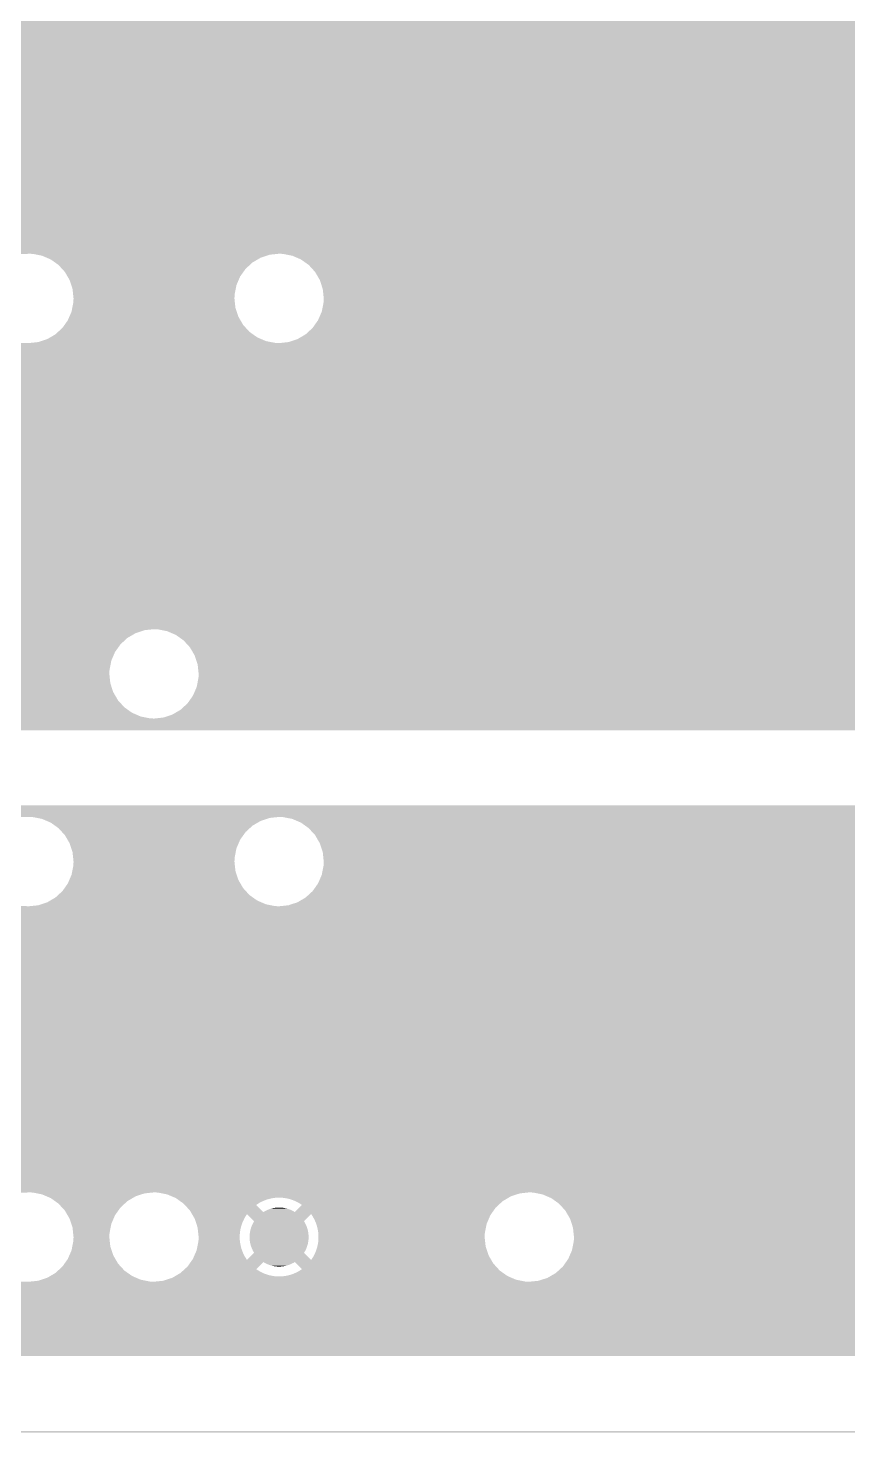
# Model space of a CAD drawing. Extents: x 295 to 953, y 10 to 290.
# Drawn here: x 642.09 to 661.24, y 151.59 to 184.35 of the extents above; entities that cross this region are included whole.
import ezdxf

# ---------------------------------------------------------------- set-up
doc = ezdxf.new("R2010")
doc.units = 0
doc.header["$LTSCALE"] = 5
doc.header["$MEASUREMENT"] = 0
doc.layers.add('PWR', color=7, linetype='CONTINUOUS')

msp = doc.modelspace()

# ---------------------------------------------------------------- linework, layer by layer
at = {"layer": 'PWR'}
for points in [[(615.24, 179.087), (615.24, 185.034), (677.019, 179.087), (677.019, 185.034)], [(639.284, 179.083), (639.192, 179.087), (642.075, 179.083), (642.113, 179.087)], [(642.205, 179.083), (642.113, 179.087), (647.917, 179.083), (647.955, 179.087)], [(642.303, 179.064), (642.205, 179.083), (647.736, 179.064), (647.917, 179.083)], [(642.421, 179.04), (642.303, 179.064), (647.665, 179.04), (647.736, 179.064)], [(642.528, 178.995), (642.421, 179.04), (647.527, 178.995), (647.665, 179.04)], [(642.624, 178.953), (642.528, 178.995), (647.456, 178.953), (647.527, 178.995)], [(642.722, 178.884), (642.624, 178.953), (647.336, 178.884), (647.456, 178.953)], [(648.047, 179.083), (647.955, 179.087), (677.019, 179.083), (677.019, 179.087)], [(648.263, 179.04), (648.047, 179.083), (677.019, 179.04), (677.019, 179.083)], [(648.466, 178.953), (648.263, 179.04), (677.019, 178.953), (677.019, 179.04)], [(648.646, 178.826), (648.466, 178.953), (677.019, 178.826), (677.019, 178.953)], [(642.804, 178.826), (642.722, 178.884), (647.273, 178.826), (647.336, 178.884)], [(642.887, 178.735), (642.804, 178.826), (647.174, 178.735), (647.273, 178.826)], [(642.953, 178.663), (642.887, 178.735), (647.123, 178.663), (647.174, 178.735)], [(643.016, 178.555), (642.953, 178.663), (647.046, 178.555), (647.123, 178.663)], [(648.795, 178.663), (648.646, 178.826), (677.019, 178.663), (677.019, 178.826)], [(648.906, 178.473), (648.795, 178.663), (677.019, 178.473), (677.019, 178.663)], [(643.064, 178.473), (643.016, 178.555), (647.011, 178.473), (647.046, 178.555)], [(643.104, 178.352), (643.064, 178.473), (646.959, 178.352), (647.011, 178.473)], [(643.133, 178.263), (643.104, 178.352), (646.942, 178.263), (646.959, 178.352)], [(643.146, 178.136), (643.133, 178.263), (646.917, 178.136), (646.942, 178.263)], [(648.975, 178.263), (648.906, 178.473), (677.019, 178.263), (677.019, 178.473)], [(648.998, 178.044), (648.975, 178.263), (677.019, 178.044), (677.019, 178.263)], [(643.127, 177.825), (643.152, 177.952), (646.936, 177.825), (646.922, 177.952)], [(643.156, 178.044), (643.146, 178.136), (646.913, 178.044), (646.917, 178.136)], [(643.152, 177.952), (643.156, 178.044), (646.922, 177.952), (646.913, 178.044)], [(648.952, 177.736), (648.994, 177.952), (677.019, 177.736), (677.019, 177.952)], [(648.994, 177.952), (648.998, 178.044), (677.019, 177.952), (677.019, 178.044)], [(643.022, 177.534), (643.058, 177.616), (647.053, 177.534), (647.005, 177.616)], [(643.058, 177.616), (643.11, 177.736), (647.005, 177.616), (646.965, 177.736)], [(643.11, 177.736), (643.127, 177.825), (646.965, 177.736), (646.936, 177.825)], [(648.864, 177.534), (648.952, 177.736), (677.019, 177.534), (677.019, 177.736)], [(642.732, 177.205), (642.795, 177.263), (647.346, 177.205), (647.265, 177.263)], [(642.795, 177.263), (642.895, 177.354), (647.265, 177.263), (647.181, 177.354)], [(642.895, 177.354), (642.946, 177.425), (647.181, 177.354), (647.116, 177.425)], [(642.946, 177.425), (643.022, 177.534), (647.116, 177.425), (647.053, 177.534)], [(648.574, 177.205), (648.737, 177.354), (677.019, 177.205), (677.019, 177.354)], [(648.737, 177.354), (648.864, 177.534), (677.019, 177.354), (677.019, 177.534)], [(615.24, 176.896), (615.24, 177.001), (677.019, 176.896), (677.019, 177.001)], [(639.192, 177.001), (639.23, 177.006), (642.113, 177.001), (642.021, 177.006)], [(642.113, 177.001), (642.151, 177.006), (647.955, 177.001), (647.863, 177.006)], [(642.151, 177.006), (642.333, 177.025), (647.863, 177.006), (647.766, 177.025)], [(642.333, 177.025), (642.403, 177.048), (647.766, 177.025), (647.647, 177.048)], [(642.403, 177.048), (642.542, 177.094), (647.647, 177.048), (647.541, 177.094)], [(642.542, 177.094), (642.613, 177.135), (647.541, 177.094), (647.445, 177.135)], [(642.613, 177.135), (642.732, 177.205), (647.445, 177.135), (647.346, 177.205)], [(647.955, 177.001), (648.175, 177.025), (677.019, 177.001), (677.019, 177.025)], [(648.175, 177.025), (648.384, 177.094), (677.019, 177.025), (677.019, 177.094)], [(648.384, 177.094), (648.574, 177.205), (677.019, 177.094), (677.019, 177.205)], [(621.028, 176.892), (620.936, 176.896), (677.019, 176.892), (677.019, 176.896)], [(621.244, 176.85), (621.028, 176.892), (677.019, 176.85), (677.019, 176.892)], [(621.447, 176.763), (621.244, 176.85), (677.019, 176.763), (677.019, 176.85)], [(621.626, 176.635), (621.447, 176.763), (677.019, 176.635), (677.019, 176.763)], [(621.775, 176.472), (621.626, 176.635), (677.019, 176.472), (677.019, 176.635)], [(621.887, 176.282), (621.775, 176.472), (677.019, 176.282), (677.019, 176.472)], [(621.956, 176.073), (621.887, 176.282), (677.019, 176.073), (677.019, 176.282)], [(621.979, 175.854), (621.956, 176.073), (677.019, 175.854), (677.019, 176.073)], [(621.932, 175.545), (621.975, 175.762), (677.019, 175.545), (677.019, 175.762)], [(621.975, 175.762), (621.979, 175.854), (677.019, 175.762), (677.019, 175.854)], [(621.718, 175.163), (621.845, 175.343), (677.019, 175.163), (677.019, 175.343)], [(621.845, 175.343), (621.932, 175.545), (677.019, 175.343), (677.019, 175.545)], [(621.365, 174.903), (621.555, 175.014), (677.019, 174.903), (677.019, 175.014)], [(621.555, 175.014), (621.718, 175.163), (677.019, 175.014), (677.019, 175.163)], [(615.24, 172.202), (615.24, 174.811), (677.019, 172.202), (677.019, 174.811)], [(620.936, 174.811), (621.155, 174.834), (677.019, 174.811), (677.019, 174.834)], [(621.155, 174.834), (621.365, 174.903), (677.019, 174.834), (677.019, 174.903)], [(615.195, 171.924), (615.236, 172.122), (677.019, 171.924), (677.019, 172.122)], [(615.236, 172.122), (615.24, 172.202), (677.019, 172.122), (677.019, 172.202)], [(614.983, 171.583), (615.109, 171.741), (677.019, 171.583), (677.019, 171.741)], [(615.109, 171.741), (615.195, 171.924), (677.019, 171.741), (677.019, 171.924)], [(614.253, 170.852), (614.983, 171.583), (677.019, 170.852), (677.019, 171.583)], [(614.024, 170.688), (614.194, 170.798), (677.019, 170.688), (677.019, 170.798)], [(614.194, 170.798), (614.253, 170.852), (677.019, 170.798), (677.019, 170.852)], [(603.544, 170.595), (603.544, 170.596), (677.019, 170.595), (677.019, 170.596)], [(603.63, 170.44), (603.544, 170.595), (677.019, 170.44), (677.019, 170.595)], [(603.669, 170.324), (603.63, 170.44), (677.019, 170.324), (677.019, 170.44)], [(613.634, 170.596), (613.834, 170.619), (677.019, 170.596), (677.019, 170.619)], [(613.834, 170.619), (614.024, 170.688), (677.019, 170.619), (677.019, 170.688)], [(639.284, 170.32), (639.192, 170.324), (644.996, 170.32), (645.034, 170.324)], [(639.382, 170.301), (639.284, 170.32), (644.815, 170.301), (644.996, 170.32)], [(639.5, 170.277), (639.382, 170.301), (644.744, 170.277), (644.815, 170.301)], [(639.607, 170.232), (639.5, 170.277), (644.606, 170.232), (644.744, 170.277)], [(639.703, 170.19), (639.607, 170.232), (644.535, 170.19), (644.606, 170.232)], [(639.801, 170.121), (639.703, 170.19), (644.415, 170.121), (644.535, 170.19)], [(639.883, 170.063), (639.801, 170.121), (644.352, 170.063), (644.415, 170.121)], [(639.966, 169.972), (639.883, 170.063), (644.253, 169.972), (644.352, 170.063)], [(645.126, 170.32), (645.034, 170.324), (677.019, 170.32), (677.019, 170.324)], [(645.342, 170.277), (645.126, 170.32), (677.019, 170.277), (677.019, 170.32)], [(645.545, 170.19), (645.342, 170.277), (677.019, 170.19), (677.019, 170.277)], [(645.725, 170.063), (645.545, 170.19), (677.019, 170.063), (677.019, 170.19)], [(645.874, 169.9), (645.725, 170.063), (677.019, 169.9), (677.019, 170.063)], [(640.032, 169.9), (639.966, 169.972), (644.202, 169.9), (644.253, 169.972)], [(640.095, 169.792), (640.032, 169.9), (644.125, 169.792), (644.202, 169.9)], [(640.143, 169.71), (640.095, 169.792), (644.09, 169.71), (644.125, 169.792)], [(645.985, 169.71), (645.874, 169.9), (677.019, 169.71), (677.019, 169.9)], [(640.183, 169.589), (640.143, 169.71), (644.038, 169.589), (644.09, 169.71)], [(640.212, 169.5), (640.183, 169.589), (644.021, 169.5), (644.038, 169.589)], [(640.225, 169.373), (640.212, 169.5), (643.996, 169.373), (644.021, 169.5)], [(646.054, 169.5), (645.985, 169.71), (677.019, 169.5), (677.019, 169.71)], [(646.077, 169.281), (646.054, 169.5), (677.019, 169.281), (677.019, 169.5)], [(640.206, 169.062), (640.231, 169.189), (644.015, 169.062), (644.001, 169.189)], [(640.235, 169.281), (640.225, 169.373), (643.992, 169.281), (643.996, 169.373)], [(640.231, 169.189), (640.235, 169.281), (644.001, 169.189), (643.992, 169.281)], [(646.031, 168.973), (646.073, 169.189), (677.019, 168.973), (677.019, 169.189)], [(646.073, 169.189), (646.077, 169.281), (677.019, 169.189), (677.019, 169.281)], [(640.025, 168.662), (640.101, 168.771), (644.195, 168.662), (644.132, 168.771)], [(640.101, 168.771), (640.137, 168.853), (644.132, 168.771), (644.084, 168.853)], [(640.137, 168.853), (640.189, 168.973), (644.084, 168.853), (644.044, 168.973)], [(640.189, 168.973), (640.206, 169.062), (644.044, 168.973), (644.015, 169.062)], [(645.816, 168.591), (645.943, 168.771), (677.019, 168.591), (677.019, 168.771)], [(645.943, 168.771), (646.031, 168.973), (677.019, 168.771), (677.019, 168.973)], [(639.692, 168.372), (639.811, 168.442), (644.524, 168.372), (644.425, 168.442)], [(639.811, 168.442), (639.874, 168.5), (644.425, 168.442), (644.344, 168.5)], [(639.874, 168.5), (639.974, 168.591), (644.344, 168.5), (644.26, 168.591)], [(639.974, 168.591), (640.025, 168.662), (644.26, 168.591), (644.195, 168.662)], [(645.463, 168.331), (645.653, 168.442), (677.019, 168.331), (677.019, 168.442)], [(645.653, 168.442), (645.816, 168.591), (677.019, 168.442), (677.019, 168.591)], [(622.575, 168.04), (622.637, 168.184), (676.876, 168.04), (677.019, 168.184)], [(622.637, 168.184), (622.661, 168.238), (677.019, 168.184), (677.019, 168.238)], [(639.192, 168.238), (639.23, 168.243), (645.034, 168.238), (644.942, 168.243)], [(639.23, 168.243), (639.412, 168.262), (644.942, 168.243), (644.845, 168.262)], [(639.412, 168.262), (639.482, 168.285), (644.845, 168.262), (644.726, 168.285)], [(639.482, 168.285), (639.621, 168.331), (644.726, 168.285), (644.62, 168.331)], [(639.621, 168.331), (639.692, 168.372), (644.62, 168.331), (644.524, 168.372)], [(645.034, 168.238), (645.254, 168.262), (677.019, 168.238), (677.019, 168.262)], [(645.254, 168.262), (645.463, 168.331), (677.019, 168.262), (677.019, 168.331)], [(622.523, 167.967), (622.575, 168.04), (676.802, 167.967), (676.876, 168.04)], [(630.575, 165.997), (630.792, 166.214), (687.973, 165.997), (687.973, 166.214)], [(630.575, 165.943), (630.575, 165.997), (687.973, 165.943), (687.973, 165.997)], [(639.284, 165.938), (639.192, 165.943), (642.075, 165.938), (642.113, 165.943)], [(642.205, 165.938), (642.113, 165.943), (647.917, 165.938), (647.955, 165.943)], [(642.303, 165.919), (642.205, 165.938), (647.736, 165.919), (647.917, 165.938)], [(642.421, 165.896), (642.303, 165.919), (647.665, 165.896), (647.736, 165.919)], [(642.528, 165.85), (642.421, 165.896), (647.527, 165.85), (647.665, 165.896)], [(642.624, 165.809), (642.528, 165.85), (647.456, 165.809), (647.527, 165.85)], [(642.722, 165.739), (642.624, 165.809), (647.336, 165.739), (647.456, 165.809)], [(648.047, 165.938), (647.955, 165.943), (682.239, 165.938), (682.277, 165.943)], [(648.145, 165.919), (648.047, 165.938), (682.058, 165.919), (682.239, 165.938)], [(648.263, 165.896), (648.145, 165.919), (681.987, 165.896), (682.058, 165.919)], [(648.37, 165.85), (648.263, 165.896), (681.848, 165.85), (681.987, 165.896)], [(648.466, 165.809), (648.37, 165.85), (681.778, 165.809), (681.848, 165.85)], [(648.564, 165.739), (648.466, 165.809), (681.658, 165.739), (681.778, 165.809)], [(642.804, 165.681), (642.722, 165.739), (647.273, 165.681), (647.336, 165.739)], [(642.887, 165.59), (642.804, 165.681), (647.174, 165.59), (647.273, 165.681)], [(642.953, 165.519), (642.887, 165.59), (647.123, 165.519), (647.174, 165.59)], [(643.016, 165.41), (642.953, 165.519), (647.046, 165.41), (647.123, 165.519)], [(648.646, 165.681), (648.564, 165.739), (681.595, 165.681), (681.658, 165.739)], [(648.729, 165.59), (648.646, 165.681), (681.496, 165.59), (681.595, 165.681)], [(648.795, 165.519), (648.729, 165.59), (681.445, 165.519), (681.496, 165.59)], [(648.858, 165.41), (648.795, 165.519), (681.368, 165.41), (681.445, 165.519)], [(643.064, 165.328), (643.016, 165.41), (647.011, 165.328), (647.046, 165.41)], [(643.104, 165.208), (643.064, 165.328), (646.959, 165.208), (647.011, 165.328)], [(643.133, 165.119), (643.104, 165.208), (646.942, 165.119), (646.959, 165.208)], [(648.906, 165.328), (648.858, 165.41), (681.333, 165.328), (681.368, 165.41)], [(648.946, 165.208), (648.906, 165.328), (681.281, 165.208), (681.333, 165.328)], [(648.975, 165.119), (648.946, 165.208), (681.263, 165.119), (681.281, 165.208)], [(643.127, 164.681), (643.152, 164.808), (646.936, 164.681), (646.922, 164.808)], [(643.146, 164.992), (643.133, 165.119), (646.917, 164.992), (646.942, 165.119)], [(643.156, 164.9), (643.146, 164.992), (646.913, 164.9), (646.917, 164.992)], [(643.152, 164.808), (643.156, 164.9), (646.922, 164.808), (646.913, 164.9)], [(648.969, 164.681), (648.994, 164.808), (681.258, 164.681), (681.244, 164.808)], [(648.988, 164.992), (648.975, 165.119), (681.238, 164.992), (681.263, 165.119)], [(648.998, 164.9), (648.988, 164.992), (681.234, 164.9), (681.238, 164.992)], [(648.994, 164.808), (648.998, 164.9), (681.244, 164.808), (681.234, 164.9)], [(643.058, 164.471), (643.11, 164.592), (647.005, 164.471), (646.965, 164.592)], [(643.11, 164.592), (643.127, 164.681), (646.965, 164.592), (646.936, 164.681)], [(648.9, 164.471), (648.952, 164.592), (681.326, 164.471), (681.287, 164.592)], [(648.952, 164.592), (648.969, 164.681), (681.287, 164.592), (681.258, 164.681)], [(642.795, 164.118), (642.895, 164.209), (647.265, 164.118), (647.181, 164.209)], [(642.895, 164.209), (642.946, 164.281), (647.181, 164.209), (647.116, 164.281)], [(642.946, 164.281), (643.022, 164.389), (647.116, 164.281), (647.053, 164.389)], [(643.022, 164.389), (643.058, 164.471), (647.053, 164.389), (647.005, 164.471)], [(648.637, 164.118), (648.737, 164.209), (681.587, 164.118), (681.503, 164.209)], [(648.737, 164.209), (648.788, 164.281), (681.503, 164.209), (681.438, 164.281)], [(648.788, 164.281), (648.864, 164.389), (681.438, 164.281), (681.374, 164.389)], [(648.864, 164.389), (648.9, 164.471), (681.374, 164.389), (681.326, 164.471)], [(630.575, 157.91), (630.575, 163.857), (687.973, 157.91), (687.973, 163.857)], [(639.192, 163.857), (639.23, 163.861), (642.113, 163.857), (642.021, 163.861)], [(642.113, 163.857), (642.151, 163.861), (647.955, 163.857), (647.863, 163.861)], [(642.151, 163.861), (642.333, 163.88), (647.863, 163.861), (647.766, 163.88)], [(642.333, 163.88), (642.403, 163.904), (647.766, 163.88), (647.647, 163.904)], [(642.403, 163.904), (642.542, 163.949), (647.647, 163.904), (647.541, 163.949)], [(642.542, 163.949), (642.613, 163.991), (647.541, 163.949), (647.445, 163.991)], [(642.613, 163.991), (642.732, 164.06), (647.445, 163.991), (647.346, 164.06)], [(642.732, 164.06), (642.795, 164.118), (647.346, 164.06), (647.265, 164.118)], [(647.955, 163.857), (647.993, 163.861), (682.277, 163.857), (682.185, 163.861)], [(647.993, 163.861), (648.175, 163.88), (682.185, 163.861), (682.087, 163.88)], [(648.175, 163.88), (648.245, 163.904), (682.087, 163.88), (681.969, 163.904)], [(648.245, 163.904), (648.384, 163.949), (681.969, 163.904), (681.863, 163.949)], [(648.384, 163.949), (648.455, 163.991), (681.863, 163.949), (681.766, 163.991)], [(648.455, 163.991), (648.574, 164.06), (681.766, 163.991), (681.668, 164.06)], [(648.574, 164.06), (648.637, 164.118), (681.668, 164.06), (681.587, 164.118)], [(630.575, 157.886), (630.575, 157.91), (683.518, 157.886), (683.738, 157.91)], [(630.575, 157.818), (630.575, 157.886), (683.309, 157.818), (683.518, 157.886)], [(630.575, 157.706), (630.575, 157.818), (683.119, 157.706), (683.309, 157.818)], [(630.575, 157.557), (630.575, 157.706), (682.956, 157.557), (683.119, 157.706)], [(630.575, 157.378), (630.575, 157.557), (682.828, 157.378), (682.956, 157.557)], [(630.575, 157.18), (630.575, 157.378), (682.743, 157.18), (682.828, 157.378)], [(630.575, 157.17), (630.575, 157.18), (642.02, 157.17), (642.113, 157.18)], [(642.205, 157.175), (642.113, 157.18), (644.996, 157.175), (645.034, 157.18)], [(642.303, 157.156), (642.205, 157.175), (644.815, 157.156), (644.996, 157.175)], [(642.421, 157.133), (642.303, 157.156), (644.744, 157.133), (644.815, 157.156)], [(642.528, 157.087), (642.421, 157.133), (644.606, 157.087), (644.744, 157.133)], [(642.624, 157.046), (642.528, 157.087), (644.535, 157.046), (644.606, 157.087)], [(642.722, 156.976), (642.624, 157.046), (644.415, 156.976), (644.535, 157.046)], [(642.804, 156.918), (642.722, 156.976), (644.352, 156.918), (644.415, 156.976)], [(645.126, 157.175), (645.034, 157.18), (653.759, 157.175), (653.797, 157.18)], [(645.224, 157.156), (645.126, 157.175), (653.578, 157.156), (653.759, 157.175)], [(645.342, 157.133), (645.224, 157.156), (653.507, 157.133), (653.578, 157.156)], [(645.449, 157.087), (645.342, 157.133), (653.369, 157.087), (653.507, 157.133)], [(645.52, 157.057), (645.449, 157.087), (653.316, 157.057), (653.369, 157.087)], [(645.529, 157.053), (645.52, 157.057), (647.87, 157.053), (647.935, 157.057)], [(645.545, 157.046), (645.529, 157.053), (647.816, 157.046), (647.87, 157.053)], [(645.547, 157.044), (645.545, 157.046), (647.805, 157.044), (647.816, 157.046)], [(645.565, 157.031), (645.547, 157.044), (647.74, 157.031), (647.805, 157.044)], [(645.59, 157.014), (645.565, 157.031), (647.677, 157.014), (647.74, 157.031)], [(645.621, 156.992), (645.59, 157.014), (647.616, 156.992), (647.677, 157.014)], [(645.658, 156.965), (645.621, 156.992), (647.555, 156.965), (647.616, 156.992)], [(645.701, 156.935), (645.658, 156.965), (647.497, 156.935), (647.555, 156.965)], [(648.001, 157.056), (647.935, 157.057), (653.315, 157.056), (653.316, 157.057)], [(648.066, 157.05), (648.001, 157.056), (653.305, 157.05), (653.315, 157.056)], [(648.131, 157.04), (648.066, 157.05), (653.288, 157.04), (653.305, 157.05)], [(648.195, 157.025), (648.131, 157.04), (653.262, 157.025), (653.288, 157.04)], [(648.257, 157.006), (648.195, 157.025), (653.229, 157.006), (653.262, 157.025)], [(648.318, 156.982), (648.257, 157.006), (653.189, 156.982), (653.229, 157.006)], [(648.331, 156.976), (648.318, 156.982), (653.178, 156.976), (653.189, 156.982)], [(648.378, 156.954), (648.331, 156.976), (653.154, 156.954), (653.178, 156.976)], [(648.435, 156.922), (648.378, 156.954), (653.119, 156.922), (653.154, 156.954)], [(653.889, 157.175), (653.797, 157.18), (682.741, 157.175), (682.743, 157.18)], [(654.105, 157.133), (653.891, 157.175), (682.733, 157.133), (682.741, 157.175)], [(654.308, 157.046), (654.105, 157.133), (682.716, 157.046), (682.733, 157.133)], [(654.431, 156.959), (654.308, 157.046), (682.699, 156.959), (682.716, 157.046)], [(654.488, 156.918), (654.431, 156.959), (682.697, 156.918), (682.699, 156.959)], [(642.887, 156.827), (642.804, 156.918), (644.253, 156.827), (644.352, 156.918)], [(642.953, 156.756), (642.887, 156.827), (644.202, 156.756), (644.253, 156.827)], [(643.016, 156.647), (642.953, 156.756), (644.125, 156.647), (644.202, 156.756)], [(643.064, 156.565), (643.016, 156.647), (644.09, 156.565), (644.125, 156.647)], [(645.725, 156.918), (645.701, 156.935), (647.471, 156.918), (647.497, 156.935)], [(645.741, 156.9), (645.725, 156.918), (647.442, 156.9), (647.471, 156.918)], [(645.754, 156.886), (645.741, 156.9), (647.421, 156.886), (647.442, 156.9)], [(645.874, 156.756), (645.754, 156.886), (647.551, 156.756), (647.421, 156.886)], [(645.895, 156.72), (645.874, 156.756), (647.587, 156.72), (647.551, 156.756)], [(645.923, 156.671), (645.895, 156.72), (652.905, 156.671), (652.939, 156.72)], [(645.955, 156.616), (645.923, 156.671), (647.17, 156.616), (647.206, 156.671)], [(645.985, 156.565), (645.955, 156.616), (647.141, 156.565), (647.17, 156.616)], [(647.372, 156.505), (647.206, 156.671), (648.538, 156.505), (648.704, 156.671)], [(647.587, 156.72), (647.62, 156.739), (648.323, 156.72), (648.289, 156.739)], [(647.62, 156.739), (647.638, 156.748), (648.289, 156.739), (648.274, 156.748)], [(647.638, 156.748), (647.671, 156.765), (648.274, 156.748), (648.238, 156.765)], [(647.671, 156.765), (647.689, 156.772), (648.238, 156.765), (648.223, 156.772)], [(647.689, 156.772), (647.724, 156.786), (648.223, 156.772), (648.185, 156.786)], [(647.724, 156.786), (647.743, 156.792), (648.185, 156.786), (648.17, 156.792)], [(647.743, 156.792), (647.778, 156.803), (648.17, 156.792), (648.131, 156.803)], [(647.778, 156.803), (647.798, 156.807), (648.131, 156.803), (648.115, 156.807)], [(647.798, 156.807), (647.833, 156.815), (648.115, 156.807), (648.075, 156.815)], [(647.833, 156.815), (647.855, 156.818), (648.075, 156.815), (648.059, 156.818)], [(647.855, 156.818), (647.89, 156.823), (648.059, 156.818), (648.016, 156.823)], [(647.89, 156.823), (647.917, 156.824), (648.016, 156.823), (648.003, 156.824)], [(647.917, 156.824), (647.946, 156.826), (648.003, 156.824), (647.946, 156.826)], [(648.323, 156.72), (648.431, 156.827), (652.939, 156.72), (653.016, 156.827)], [(648.431, 156.827), (648.49, 156.886), (653.016, 156.827), (653.08, 156.886)], [(648.49, 156.886), (648.435, 156.922), (653.08, 156.886), (653.119, 156.922)], [(648.72, 156.647), (648.704, 156.671), (652.888, 156.647), (652.905, 156.671)], [(648.73, 156.633), (648.72, 156.647), (652.882, 156.633), (652.888, 156.647)], [(648.763, 156.577), (648.73, 156.633), (652.858, 156.577), (652.882, 156.633)], [(654.535, 156.867), (654.488, 156.918), (682.695, 156.867), (682.697, 156.918)], [(654.637, 156.756), (654.535, 156.867), (682.707, 156.756), (682.695, 156.867)], [(654.7, 156.648), (654.637, 156.756), (682.718, 156.648), (682.707, 156.756)], [(654.748, 156.565), (654.7, 156.648), (682.745, 156.565), (682.718, 156.648)], [(643.104, 156.445), (643.064, 156.565), (644.038, 156.445), (644.09, 156.565)], [(643.133, 156.356), (643.104, 156.445), (644.021, 156.356), (644.038, 156.445)], [(643.146, 156.229), (643.133, 156.356), (643.996, 156.229), (644.021, 156.356)], [(645.987, 156.559), (645.985, 156.565), (647.138, 156.559), (647.141, 156.565)], [(646.006, 156.5), (645.987, 156.559), (647.11, 156.5), (647.138, 156.559)], [(646.027, 156.439), (646.006, 156.5), (647.086, 156.439), (647.11, 156.5)], [(646.047, 156.376), (646.027, 156.439), (647.067, 156.376), (647.086, 156.439)], [(646.054, 156.356), (646.047, 156.376), (647.062, 156.356), (647.067, 156.376)], [(646.058, 156.312), (646.054, 156.356), (647.052, 156.312), (647.062, 156.356)], [(646.065, 156.247), (646.058, 156.312), (647.042, 156.247), (647.052, 156.312)], [(647.276, 156.25), (647.285, 156.296), (648.635, 156.25), (648.626, 156.296)], [(647.285, 156.296), (647.287, 156.305), (648.626, 156.296), (648.624, 156.305)], [(647.287, 156.305), (647.3, 156.351), (648.624, 156.305), (648.61, 156.351)], [(647.3, 156.351), (647.303, 156.36), (648.61, 156.351), (648.608, 156.36)], [(647.303, 156.36), (647.32, 156.404), (648.608, 156.36), (648.59, 156.404)], [(647.32, 156.404), (647.324, 156.413), (648.59, 156.404), (648.587, 156.413)], [(647.324, 156.413), (647.344, 156.456), (648.587, 156.413), (648.566, 156.456)], [(647.344, 156.456), (647.349, 156.464), (648.566, 156.456), (648.562, 156.464)], [(647.349, 156.464), (647.372, 156.505), (648.562, 156.464), (648.538, 156.505)], [(648.793, 156.518), (648.763, 156.577), (652.833, 156.518), (652.858, 156.577)], [(648.818, 156.458), (648.793, 156.518), (652.807, 156.458), (652.833, 156.518)], [(648.822, 156.445), (648.818, 156.458), (652.801, 156.445), (652.807, 156.458)], [(648.838, 156.396), (648.822, 156.445), (652.791, 156.396), (652.801, 156.445)], [(648.854, 156.332), (648.838, 156.396), (652.779, 156.332), (652.791, 156.396)], [(648.866, 156.267), (648.854, 156.332), (652.766, 156.267), (652.779, 156.332)], [(654.79, 156.438), (654.748, 156.565), (682.787, 156.438), (682.745, 156.565)], [(654.817, 156.356), (654.79, 156.438), (682.835, 156.356), (682.787, 156.438)], [(654.828, 156.248), (654.817, 156.356), (682.898, 156.248), (682.835, 156.356)], [(643.127, 155.918), (643.152, 156.045), (644.015, 155.918), (644.001, 156.045)], [(643.156, 156.137), (643.146, 156.229), (643.992, 156.137), (643.996, 156.229)], [(643.152, 156.045), (643.156, 156.137), (644.001, 156.045), (643.992, 156.137)], [(646.049, 155.922), (646.061, 155.986), (647.061, 155.922), (647.048, 155.986)], [(646.061, 155.986), (646.073, 156.045), (647.048, 155.986), (647.04, 156.045)], [(646.072, 156.182), (646.065, 156.247), (647.036, 156.182), (647.042, 156.247)], [(646.077, 156.137), (646.072, 156.182), (647.036, 156.137), (647.036, 156.182)], [(646.073, 156.051), (646.076, 156.117), (647.039, 156.051), (647.035, 156.117)], [(646.073, 156.045), (646.073, 156.051), (647.04, 156.045), (647.039, 156.051)], [(646.076, 156.117), (646.077, 156.137), (647.035, 156.117), (647.036, 156.137)], [(647.266, 156.137), (647.268, 156.184), (648.645, 156.137), (648.643, 156.184)], [(647.268, 156.089), (647.266, 156.137), (648.643, 156.089), (648.645, 156.137)], [(647.268, 156.184), (647.269, 156.193), (648.643, 156.184), (648.642, 156.193)], [(647.268, 156.08), (647.268, 156.089), (648.642, 156.08), (648.643, 156.089)], [(647.274, 156.033), (647.268, 156.08), (648.637, 156.033), (648.642, 156.08)], [(647.269, 156.193), (647.274, 156.241), (648.642, 156.193), (648.636, 156.241)], [(647.274, 156.241), (647.276, 156.25), (648.636, 156.241), (648.635, 156.25)], [(647.275, 156.024), (647.274, 156.033), (648.635, 156.024), (648.637, 156.033)], [(647.285, 155.977), (647.275, 156.024), (648.626, 155.977), (648.635, 156.024)], [(647.287, 155.968), (647.285, 155.977), (648.623, 155.968), (648.626, 155.977)], [(647.3, 155.922), (647.287, 155.968), (648.61, 155.922), (648.623, 155.968)], [(648.848, 155.918), (648.859, 155.961), (652.778, 155.918), (652.773, 155.961)], [(648.859, 155.961), (648.869, 156.026), (652.773, 155.961), (652.766, 156.026)], [(648.87, 156.229), (648.866, 156.267), (652.759, 156.229), (652.766, 156.267)], [(648.869, 156.026), (648.874, 156.091), (652.766, 156.026), (652.759, 156.091)], [(648.873, 156.202), (648.87, 156.229), (652.757, 156.202), (652.759, 156.229)], [(648.875, 156.137), (648.873, 156.202), (652.755, 156.137), (652.757, 156.202)], [(648.874, 156.091), (648.875, 156.137), (652.759, 156.091), (652.755, 156.137)], [(654.819, 155.958), (654.836, 156.045), (683.227, 155.958), (683.104, 156.045)], [(654.84, 156.137), (654.828, 156.248), (683, 156.137), (682.898, 156.248)], [(654.836, 156.045), (654.838, 156.085), (683.104, 156.045), (683.047, 156.085)], [(654.838, 156.085), (654.84, 156.137), (683.047, 156.085), (683, 156.137)], [(643.022, 155.626), (643.058, 155.708), (644.132, 155.626), (644.084, 155.708)], [(643.058, 155.708), (643.11, 155.829), (644.084, 155.708), (644.044, 155.829)], [(643.11, 155.829), (643.127, 155.918), (644.044, 155.829), (644.015, 155.918)], [(645.943, 155.626), (645.966, 155.679), (647.19, 155.626), (647.157, 155.679)], [(645.966, 155.679), (645.991, 155.737), (647.157, 155.679), (647.127, 155.737)], [(645.991, 155.737), (646.017, 155.797), (647.127, 155.737), (647.1, 155.797)], [(646.017, 155.797), (646.031, 155.829), (647.1, 155.797), (647.089, 155.829)], [(646.031, 155.829), (646.036, 155.859), (647.089, 155.829), (647.078, 155.859)], [(646.036, 155.859), (646.049, 155.922), (647.078, 155.859), (647.061, 155.922)], [(647.206, 155.602), (647.372, 155.769), (648.704, 155.602), (648.538, 155.769)], [(647.303, 155.914), (647.3, 155.922), (648.607, 155.914), (648.61, 155.922)], [(647.32, 155.869), (647.303, 155.914), (648.591, 155.869), (648.607, 155.914)], [(647.324, 155.861), (647.32, 155.869), (648.587, 155.861), (648.591, 155.869)], [(647.344, 155.818), (647.324, 155.861), (648.566, 155.818), (648.587, 155.861)], [(647.348, 155.81), (647.344, 155.818), (648.562, 155.81), (648.566, 155.818)], [(647.372, 155.769), (647.348, 155.81), (648.538, 155.769), (648.562, 155.81)], [(648.704, 155.602), (648.741, 155.657), (652.909, 155.602), (652.876, 155.657)], [(648.741, 155.657), (648.769, 155.708), (652.876, 155.657), (652.847, 155.708)], [(648.769, 155.708), (648.773, 155.714), (652.847, 155.708), (652.845, 155.714)], [(648.773, 155.714), (648.801, 155.774), (652.845, 155.714), (652.825, 155.774)], [(648.801, 155.774), (648.824, 155.835), (652.825, 155.774), (652.805, 155.835)], [(648.824, 155.835), (648.844, 155.897), (652.805, 155.835), (652.784, 155.897)], [(648.844, 155.897), (648.848, 155.918), (652.784, 155.897), (652.778, 155.918)], [(654.706, 155.626), (654.792, 155.824), (687.973, 155.626), (687.973, 155.824)], [(654.792, 155.824), (654.793, 155.828), (683.738, 155.824), (683.646, 155.828)], [(654.793, 155.828), (654.794, 155.829), (683.646, 155.828), (683.644, 155.829)], [(654.794, 155.829), (654.802, 155.871), (683.644, 155.829), (683.429, 155.871)], [(654.802, 155.871), (654.819, 155.958), (683.429, 155.871), (683.227, 155.958)], [(642.732, 155.297), (642.795, 155.355), (644.425, 155.297), (644.344, 155.355)], [(642.795, 155.355), (642.895, 155.446), (644.344, 155.355), (644.26, 155.446)], [(642.895, 155.446), (642.946, 155.518), (644.26, 155.446), (644.195, 155.518)], [(642.946, 155.518), (643.022, 155.626), (644.195, 155.518), (644.132, 155.626)], [(645.653, 155.297), (645.677, 155.319), (647.579, 155.297), (647.533, 155.319)], [(645.677, 155.319), (645.712, 155.352), (647.533, 155.319), (647.476, 155.352)], [(645.712, 155.352), (645.752, 155.388), (647.476, 155.352), (647.421, 155.388)], [(645.752, 155.388), (645.816, 155.446), (647.421, 155.388), (647.48, 155.446)], [(645.816, 155.446), (645.892, 155.554), (647.48, 155.446), (647.587, 155.554)], [(645.892, 155.554), (645.927, 155.602), (652.937, 155.554), (652.909, 155.602)], [(645.927, 155.602), (645.941, 155.623), (647.206, 155.602), (647.192, 155.623)], [(645.941, 155.623), (645.943, 155.626), (647.192, 155.623), (647.19, 155.626)], [(647.621, 155.534), (647.587, 155.554), (648.29, 155.534), (648.323, 155.554)], [(647.636, 155.526), (647.621, 155.534), (648.273, 155.526), (648.29, 155.534)], [(647.672, 155.509), (647.636, 155.526), (648.239, 155.509), (648.273, 155.526)], [(647.688, 155.501), (647.672, 155.509), (648.221, 155.501), (648.239, 155.509)], [(647.725, 155.487), (647.688, 155.501), (648.187, 155.487), (648.221, 155.501)], [(647.741, 155.482), (647.725, 155.487), (648.168, 155.482), (648.187, 155.487)], [(647.78, 155.471), (647.741, 155.482), (648.133, 155.471), (648.168, 155.482)], [(647.796, 155.466), (647.78, 155.471), (648.113, 155.466), (648.133, 155.471)], [(647.836, 155.458), (647.796, 155.466), (648.077, 155.458), (648.113, 155.466)], [(647.851, 155.455), (647.836, 155.458), (648.056, 155.455), (648.077, 155.458)], [(647.894, 155.451), (647.851, 155.455), (648.021, 155.451), (648.056, 155.455)], [(647.908, 155.449), (647.894, 155.451), (647.994, 155.449), (648.021, 155.451)], [(647.964, 155.447), (647.908, 155.449), (647.964, 155.447), (647.994, 155.449)], [(648.295, 155.282), (648.355, 155.308), (653.21, 155.282), (653.173, 155.308)], [(648.359, 155.518), (648.323, 155.554), (652.958, 155.518), (652.937, 155.554)], [(648.355, 155.308), (648.413, 155.339), (653.173, 155.308), (653.13, 155.339)], [(648.49, 155.388), (648.359, 155.518), (653.077, 155.388), (652.958, 155.518)], [(648.413, 155.339), (648.44, 155.355), (653.13, 155.339), (653.107, 155.355)], [(648.44, 155.355), (648.469, 155.373), (653.107, 155.355), (653.09, 155.373)], [(648.469, 155.373), (648.49, 155.388), (653.09, 155.373), (653.077, 155.388)], [(654.416, 155.297), (654.579, 155.446), (687.973, 155.297), (687.973, 155.446)], [(654.579, 155.446), (654.706, 155.626), (687.973, 155.446), (687.973, 155.626)], [(630.575, 155.094), (630.575, 155.098), (642.113, 155.094), (642.021, 155.098)], [(630.575, 154.989), (630.575, 155.094), (687.973, 154.989), (687.973, 155.094)], [(630.575, 154.965), (630.575, 154.989), (676.216, 154.965), (676.435, 154.989)], [(642.113, 155.094), (642.151, 155.098), (645.034, 155.094), (644.942, 155.098)], [(642.151, 155.098), (642.333, 155.117), (644.942, 155.098), (644.845, 155.117)], [(642.333, 155.117), (642.403, 155.141), (644.845, 155.117), (644.726, 155.141)], [(642.403, 155.141), (642.542, 155.186), (644.726, 155.141), (644.62, 155.186)], [(642.542, 155.186), (642.613, 155.228), (644.62, 155.186), (644.524, 155.228)], [(642.613, 155.228), (642.732, 155.297), (644.524, 155.228), (644.425, 155.297)], [(645.034, 155.094), (645.072, 155.098), (653.797, 155.094), (653.705, 155.098)], [(645.072, 155.098), (645.254, 155.117), (653.705, 155.098), (653.608, 155.117)], [(645.254, 155.117), (645.324, 155.141), (653.608, 155.117), (653.489, 155.141)], [(645.324, 155.141), (645.463, 155.186), (653.489, 155.141), (653.383, 155.186)], [(645.463, 155.186), (645.515, 155.217), (653.383, 155.186), (653.312, 155.217)], [(645.515, 155.217), (645.517, 155.218), (647.975, 155.217), (647.91, 155.218)], [(645.517, 155.218), (645.527, 155.223), (647.91, 155.218), (647.845, 155.223)], [(645.527, 155.223), (645.544, 155.234), (647.845, 155.223), (647.78, 155.234)], [(645.544, 155.234), (645.569, 155.248), (647.78, 155.234), (647.716, 155.248)], [(645.569, 155.248), (645.602, 155.268), (647.716, 155.248), (647.653, 155.268)], [(645.602, 155.268), (645.643, 155.291), (647.653, 155.268), (647.592, 155.291)], [(645.643, 155.291), (645.653, 155.297), (647.592, 155.291), (647.579, 155.297)], [(647.975, 155.217), (648.041, 155.221), (653.312, 155.217), (653.303, 155.221)], [(648.041, 155.221), (648.094, 155.228), (653.303, 155.221), (653.287, 155.228)], [(648.094, 155.228), (648.106, 155.229), (653.287, 155.228), (653.285, 155.229)], [(648.106, 155.229), (648.17, 155.242), (653.285, 155.229), (653.266, 155.242)], [(648.17, 155.242), (648.233, 155.26), (653.266, 155.242), (653.241, 155.26)], [(648.233, 155.26), (648.295, 155.282), (653.241, 155.26), (653.21, 155.282)], [(653.797, 155.094), (654.017, 155.117), (687.973, 155.094), (687.973, 155.117)], [(654.017, 155.117), (654.226, 155.186), (687.973, 155.117), (687.973, 155.186)], [(654.226, 155.186), (654.416, 155.297), (687.973, 155.186), (687.973, 155.297)], [(630.575, 154.897), (630.575, 154.965), (676.006, 154.897), (676.216, 154.965)], [(630.575, 154.785), (630.575, 154.897), (675.816, 154.785), (676.006, 154.897)], [(630.575, 154.636), (630.575, 154.785), (675.654, 154.636), (675.816, 154.785)], [(630.575, 154.457), (630.575, 154.636), (675.526, 154.457), (675.654, 154.636)], [(630.575, 154.254), (630.575, 154.457), (675.439, 154.254), (675.526, 154.457)], [(630.575, 154.038), (630.575, 154.254), (675.396, 154.038), (675.439, 154.254)], [(630.575, 153.946), (630.575, 154.038), (675.392, 153.946), (675.396, 154.038)], [(630.575, 153.727), (630.575, 153.946), (675.416, 153.727), (675.392, 153.946)], [(630.575, 153.579), (630.575, 153.727), (675.464, 153.579), (675.416, 153.727)], [(630.637, 153.517), (630.575, 153.579), (675.484, 153.517), (675.464, 153.579)], [(630.792, 153.363), (630.637, 153.517), (675.571, 153.363), (675.484, 153.517)], [(630.792, 153.362), (630.792, 153.363), (675.57, 153.362), (675.571, 153.363)], [(511.399, 151.568), (511.399, 151.609), (766.11, 151.568), (766.11, 151.609)]]:
    msp.add_solid(points, dxfattribs=at)

doc.saveas('drawing.dxf')
